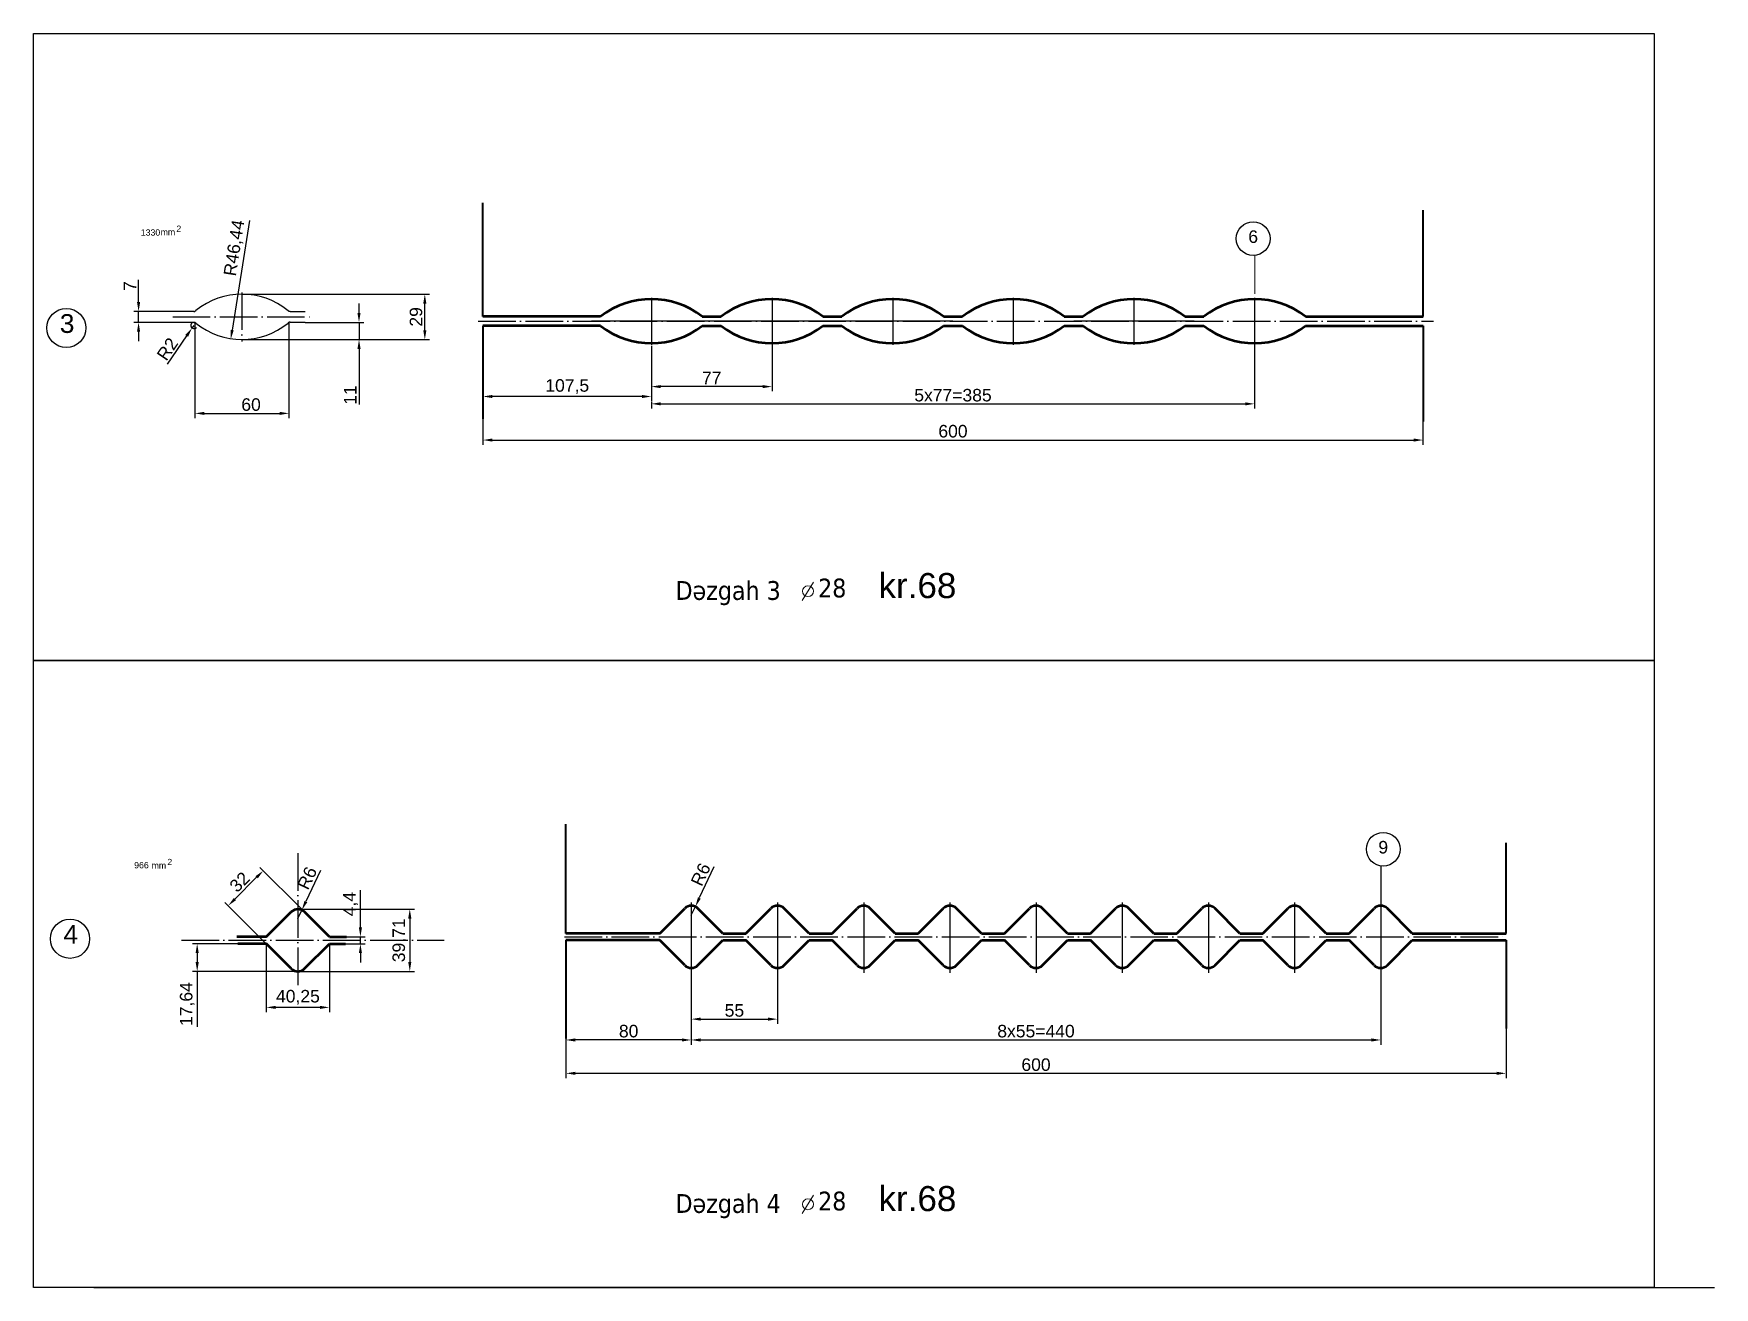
# Model space of a CAD drawing. Header units: millimetres. Extents: x 6647 to 33601, y -1887 to 8501.
# Drawn here: x 30922 to 31995, y 1577 to 2377 of the extents above; entities that cross this region are included whole.
import ezdxf

# ---------------------------------------------------------------- set-up
doc = ezdxf.new("R2010")
doc.units = ezdxf.units.MM
doc.linetypes.add('ACAD_ISO04W100', pattern=[30, 24, -3, 0, -3])
for name, color, linetype, lineweight in [('контурная', 7, 'Continuous', 50), ('осевые', 4, 'ACAD_ISO04W100', 25), ('размерные', 220, 'Continuous', 25), ('тонкая', 7, 'Continuous', 25), ('тонкий', 7, 'Continuous', 20)]:
    doc.layers.add(name, color=color, linetype=linetype, lineweight=lineweight)
doc.layers.add('осевая', color=4, linetype='Continuous')
doc.styles.add('s1v4', font='ARIAL.TTF', dxfattribs={"height": 4})
doc.styles.add('s4v4', font='ARIAL.TTF', dxfattribs={"height": 16})
doc.styles.get("Standard").update_dxf_attribs({"font": 'ARIAL.TTF'})
doc.dimstyles.new('s2v4', dxfattribs={"dimtxt": 8, "dimasz": 6, "dimexe": 3, "dimexo": 0, "dimgap": 1.5, "dimtad": 1, "dimtxsty": 'Standard', "dimcen": 2.5, "dimadec": 0, "dimazin": 0, "dimtfac": 1, "dimtmove": 0, "dimatfit": 3, "dimfxl": 1, "dimarcsym": 0})
doc.dimstyles.new('s2v4$0', dxfattribs={"dimtxt": 8, "dimasz": 6, "dimexe": 3, "dimexo": 0, "dimgap": 1.5, "dimtad": 1, "dimtxsty": 'Standard', "dimcen": 2.5, "dimadec": 0, "dimazin": 0, "dimtfac": 1, "dimtmove": 0, "dimatfit": 3, "dimfxl": 1, "dimarcsym": 0})

# ---------------------------------------------------------------- blocks, each defined once
blk = doc.blocks.new('*D326')
at = {"layer": 'Defpoints', "color": 0, "transparency": 16777216}
for p in [(31316.6, 2178.1), (31209.1, 2147.7), (31209.1, 2145.8)]:
    blk.add_point(p, dxfattribs=at)
at = {"layer": 'тонкий', "color": 0, "lineweight": -2, "transparency": 16777216}
for p, q in [((31316.6, 2178.1), (31316.6, 2142.8)), ((31209.1, 2147.7), (31209.1, 2142.8)), ((31310.6, 2145.8), (31215.1, 2145.8))]:
    blk.add_line(p, q, dxfattribs=at)
at = {"layer": 'тонкий', "color": 0, "transparency": 16777216}
for points in [[(31215.1, 2146.8), (31215.1, 2144.8), (31209.1, 2145.8)], [(31310.6, 2146.8), (31310.6, 2144.8), (31316.6, 2145.8)]]:
    blk.add_solid(points, dxfattribs=at)
at = {"layer": 'тонкий', "color": 0, "transparency": 16777216, "insert": (31262.9, 2152.1), "char_height": 8, "attachment_point": 5}
blk.add_mtext('107,5', dxfattribs=at)
blk = doc.blocks.new('*D293')
at = {"layer": 'Defpoints', "color": 0, "transparency": 16777216}
for p in [(31701.6, 2178.9), (31316.6, 2142.4), (31701.6, 2141.1)]:
    blk.add_point(p, dxfattribs=at)
at = {"layer": 'тонкий', "color": 0, "lineweight": -2, "transparency": 16777216}
for p, q in [((31701.6, 2178.9), (31701.6, 2138.1)), ((31316.6, 2142.4), (31316.6, 2138.1)), ((31322.6, 2141.1), (31695.6, 2141.1))]:
    blk.add_line(p, q, dxfattribs=at)
at = {"layer": 'тонкий', "color": 0, "transparency": 16777216}
for points in [[(31322.6, 2142.1), (31322.6, 2140.1), (31316.6, 2141.1)], [(31695.6, 2142.1), (31695.6, 2140.1), (31701.6, 2141.1)]]:
    blk.add_solid(points, dxfattribs=at)
at = {"layer": 'тонкий', "color": 0, "transparency": 16777216, "insert": (31509.1, 2146.6), "char_height": 8, "attachment_point": 5}
blk.add_mtext('5x77=385', dxfattribs=at)
blk = doc.blocks.new('*D327')
at = {"layer": 'Defpoints', "color": 0, "transparency": 16777216}
for p in [(31209.1, 2131.5), (31809.1, 2129.9), (31809.1, 2118)]:
    blk.add_point(p, dxfattribs=at)
at = {"layer": 'тонкий', "color": 0, "lineweight": -2, "transparency": 16777216}
for p, q in [((31209.1, 2131.5), (31209.1, 2115)), ((31809.1, 2129.9), (31809.1, 2115)), ((31215.1, 2118), (31803.1, 2118))]:
    blk.add_line(p, q, dxfattribs=at)
at = {"layer": 'тонкий', "color": 0, "transparency": 16777216}
for points in [[(31215.1, 2119), (31215.1, 2117), (31209.1, 2118)], [(31803.1, 2119), (31803.1, 2117), (31809.1, 2118)]]:
    blk.add_solid(points, dxfattribs=at)
at = {"layer": 'тонкий', "color": 0, "transparency": 16777216, "insert": (31509.1, 2123.6), "char_height": 8, "attachment_point": 5}
blk.add_mtext('600', dxfattribs=at)
blk = doc.blocks.new('*D328')
at = {"layer": 'Defpoints', "color": 0, "transparency": 16777216}
for p in [(31342.1, 1778), (31262.1, 1767.1), (31262.1, 1735.2)]:
    blk.add_point(p, dxfattribs=at)
at = {"layer": 'тонкий', "color": 0, "lineweight": -2, "transparency": 16777216}
for p, q in [((31342.1, 1778), (31342.1, 1732.2)), ((31262.1, 1767.1), (31262.1, 1732.2)), ((31336.1, 1735.2), (31268.1, 1735.2))]:
    blk.add_line(p, q, dxfattribs=at)
at = {"layer": 'тонкий', "color": 0, "transparency": 16777216}
for points in [[(31268.1, 1736.2), (31268.1, 1734.2), (31262.1, 1735.2)], [(31336.1, 1736.2), (31336.1, 1734.2), (31342.1, 1735.2)]]:
    blk.add_solid(points, dxfattribs=at)
at = {"layer": 'тонкий', "color": 0, "transparency": 16777216, "insert": (31302.1, 1740.8), "char_height": 8, "attachment_point": 5}
blk.add_mtext('80', dxfattribs=at)
blk = doc.blocks.new('*D294')
at = {"layer": 'Defpoints', "color": 0, "transparency": 16777216}
for p in [(31397.1, 1778), (31342.1, 1755.1), (31397.1, 1748.5)]:
    blk.add_point(p, dxfattribs=at)
at = {"layer": 'тонкий', "color": 0, "lineweight": -2, "transparency": 16777216}
for p, q in [((31397.1, 1778), (31397.1, 1745.5)), ((31342.1, 1755.1), (31342.1, 1745.5)), ((31348.1, 1748.5), (31391.1, 1748.5))]:
    blk.add_line(p, q, dxfattribs=at)
at = {"layer": 'тонкий', "color": 0, "transparency": 16777216}
for points in [[(31348.1, 1749.5), (31348.1, 1747.5), (31342.1, 1748.5)], [(31391.1, 1749.5), (31391.1, 1747.5), (31397.1, 1748.5)]]:
    blk.add_solid(points, dxfattribs=at)
at = {"layer": 'тонкий', "color": 0, "transparency": 16777216, "insert": (31369.6, 1754), "char_height": 8, "attachment_point": 5}
blk.add_mtext('55', dxfattribs=at)
blk = doc.blocks.new('*D329')
at = {"layer": 'Defpoints', "color": 0, "transparency": 16777216}
for p in [(31782.1, 1778), (31342.1, 1735.2), (31782.1, 1735.2)]:
    blk.add_point(p, dxfattribs=at)
at = {"layer": 'тонкий', "color": 0, "lineweight": -2, "transparency": 16777216}
for p, q in [((31782.1, 1778), (31782.1, 1732.2)), ((31342.1, 1735.2), (31342.1, 1732.2)), ((31348.1, 1735.2), (31776.1, 1735.2))]:
    blk.add_line(p, q, dxfattribs=at)
at = {"layer": 'тонкий', "color": 0, "transparency": 16777216}
for points in [[(31348.1, 1736.2), (31348.1, 1734.2), (31342.1, 1735.2)], [(31776.1, 1736.2), (31776.1, 1734.2), (31782.1, 1735.2)]]:
    blk.add_solid(points, dxfattribs=at)
at = {"layer": 'тонкий', "color": 0, "transparency": 16777216, "insert": (31562.1, 1740.8), "char_height": 8, "attachment_point": 5}
blk.add_mtext('8x55=440', dxfattribs=at)
blk = doc.blocks.new('*D330')
at = {"layer": 'Defpoints', "color": 0, "transparency": 16777216}
for p in [(31862.1, 1742.5), (31262.1, 1732.2), (31262.1, 1713.9)]:
    blk.add_point(p, dxfattribs=at)
at = {"layer": 'тонкий', "color": 0, "lineweight": -2, "transparency": 16777216}
for p, q in [((31862.1, 1742.5), (31862.1, 1710.9)), ((31262.1, 1732.2), (31262.1, 1710.9)), ((31856.1, 1713.9), (31268.1, 1713.9))]:
    blk.add_line(p, q, dxfattribs=at)
at = {"layer": 'тонкий', "color": 0, "transparency": 16777216}
for points in [[(31268.1, 1714.9), (31268.1, 1712.9), (31262.1, 1713.9)], [(31856.1, 1714.9), (31856.1, 1712.9), (31862.1, 1713.9)]]:
    blk.add_solid(points, dxfattribs=at)
at = {"layer": 'тонкий', "color": 0, "transparency": 16777216, "insert": (31562.1, 1719.4), "char_height": 8, "attachment_point": 5}
blk.add_mtext('600', dxfattribs=at)
blk = doc.blocks.new('*D307')
at = {"layer": 'Defpoints', "color": 0, "transparency": 16777216}
for p in [(31393.6, 2178.9), (31316.6, 2165.7), (31316.6, 2152.1)]:
    blk.add_point(p, dxfattribs=at)
at = {"layer": 'тонкий', "color": 0, "lineweight": -2, "transparency": 16777216}
for p, q in [((31393.6, 2178.9), (31393.6, 2149.1)), ((31316.6, 2165.7), (31316.6, 2149.1)), ((31387.6, 2152.1), (31322.6, 2152.1))]:
    blk.add_line(p, q, dxfattribs=at)
at = {"layer": 'тонкий', "color": 0, "transparency": 16777216}
for points in [[(31322.6, 2153.1), (31322.6, 2151.1), (31316.6, 2152.1)], [(31387.6, 2153.1), (31387.6, 2151.1), (31393.6, 2152.1)]]:
    blk.add_solid(points, dxfattribs=at)
at = {"layer": 'тонкий', "color": 0, "transparency": 16777216, "insert": (31355.1, 2157.6), "char_height": 8, "attachment_point": 5}
blk.add_mtext('77', dxfattribs=at)
blk = doc.blocks.new('*D308')
at = {"layer": 'Defpoints', "color": 0, "transparency": 16777216}
for p in [(31118.3, 1801), (31118.3, 1796.6), (31130.9, 1801)]:
    blk.add_point(p, dxfattribs=at)
at = {"layer": 'тонкая', "color": 0, "lineweight": -2, "transparency": 16777216}
for p, q in [((31130.9, 1807), (31130.9, 1830.8)), ((31118.3, 1801), (31133.9, 1801)), ((31118.3, 1796.6), (31133.9, 1796.6)), ((31130.9, 1796.6), (31130.9, 1801)), ((31130.9, 1790.6), (31130.9, 1784.6))]:
    blk.add_line(p, q, dxfattribs=at)
at = {"layer": 'тонкая', "color": 0, "transparency": 16777216}
for points in [[(31129.9, 1807), (31131.9, 1807), (31130.9, 1801)], [(31129.9, 1790.6), (31131.9, 1790.6), (31130.9, 1796.6)]]:
    blk.add_solid(points, dxfattribs=at)
at = {"layer": 'тонкая', "color": 0, "transparency": 16777216, "insert": (31124.6, 1821.9), "char_height": 8, "attachment_point": 5, "rotation": 90}
blk.add_mtext('4,4', dxfattribs=at)
blk = doc.blocks.new('*D289')
at = {"layer": 'Defpoints', "color": 0, "transparency": 16777216}
for p in [(31091, 1818.7), (31091, 1778.9), (31162.4, 1778.9)]:
    blk.add_point(p, dxfattribs=at)
at = {"layer": 'тонкая', "color": 0, "lineweight": -2, "transparency": 16777216}
for p, q in [((31091, 1818.7), (31165.4, 1818.7)), ((31162.4, 1812.7), (31162.4, 1784.9)), ((31091, 1778.9), (31165.4, 1778.9))]:
    blk.add_line(p, q, dxfattribs=at)
at = {"layer": 'тонкая', "color": 0, "transparency": 16777216}
for points in [[(31161.4, 1812.7), (31163.4, 1812.7), (31162.4, 1818.7)], [(31161.4, 1784.9), (31163.4, 1784.9), (31162.4, 1778.9)]]:
    blk.add_solid(points, dxfattribs=at)
at = {"layer": 'тонкая', "color": 0, "transparency": 16777216, "insert": (31156.1, 1798.8), "char_height": 8, "attachment_point": 5, "rotation": 90}
blk.add_mtext('39,71', dxfattribs=at)
blk = doc.blocks.new('*D309')
at = {"layer": 'Defpoints', "color": 0, "transparency": 16777216}
for p in [(31068.9, 1843.2), (31093.2, 1818.9), (31070.8, 1796.6)]:
    blk.add_point(p, dxfattribs=at)
at = {"layer": 'тонкая', "color": 0, "lineweight": -2, "transparency": 16777216}
for p, q in [((31093.2, 1818.9), (31066.8, 1845.3)), ((31050.8, 1825.1), (31064.6, 1839)), ((31070.8, 1796.6), (31044.4, 1823))]:
    blk.add_line(p, q, dxfattribs=at)
at = {"layer": 'тонкая', "color": 0, "transparency": 16777216}
for points in [[(31063.9, 1839.7), (31065.4, 1838.3), (31068.9, 1843.2)], [(31050.1, 1825.8), (31051.5, 1824.4), (31046.5, 1820.9)]]:
    blk.add_solid(points, dxfattribs=at)
at = {"layer": 'тонкая', "color": 0, "transparency": 16777216, "insert": (31053.8, 1836), "char_height": 8, "attachment_point": 5, "rotation": 45}
blk.add_mtext('32', dxfattribs=at)
blk = doc.blocks.new('*D310')
at = {"layer": 'Defpoints', "color": 0, "transparency": 16777216}
for p in [(31070.8, 1796.6), (31111.1, 1796.6), (31070.8, 1756)]:
    blk.add_point(p, dxfattribs=at)
at = {"layer": 'тонкая', "color": 0, "lineweight": -2, "transparency": 16777216}
for p, q in [((31070.8, 1796.6), (31070.8, 1753)), ((31111.1, 1796.6), (31111.1, 1753)), ((31105.1, 1756), (31076.8, 1756))]:
    blk.add_line(p, q, dxfattribs=at)
at = {"layer": 'тонкая', "color": 0, "transparency": 16777216}
for points in [[(31076.8, 1757), (31076.8, 1755), (31070.8, 1756)], [(31105.1, 1757), (31105.1, 1755), (31111.1, 1756)]]:
    blk.add_solid(points, dxfattribs=at)
at = {"layer": 'тонкая', "color": 0, "transparency": 16777216, "insert": (31091, 1762.4), "char_height": 8, "attachment_point": 5}
blk.add_mtext('40,25', dxfattribs=at)
blk = doc.blocks.new('*D311')
at = {"layer": 'Defpoints', "color": 0, "transparency": 16777216}
for p in [(31093.5, 1818.1), (31091, 1812.7)]:
    blk.add_point(p, dxfattribs=at)
at = {"layer": 'тонкая', "color": 0, "lineweight": -2, "transparency": 16777216}
for p, q in [((31105.4, 1843.3), (31096.1, 1823.5)), ((31091, 1812.7), (31093.5, 1818.1))]:
    blk.add_line(p, q, dxfattribs=at)
at = {"layer": 'тонкая', "color": 0, "transparency": 16777216}
blk.add_solid([(31095.2, 1823.9), (31097, 1823.1), (31093.5, 1818.1)], dxfattribs=at)
at = {"layer": 'тонкая', "color": 0, "transparency": 16777216, "insert": (31096.9, 1838.5), "char_height": 8, "attachment_point": 5, "rotation": 64.8631}
blk.add_mtext('R6', dxfattribs=at)
blk = doc.blocks.new('*D312')
at = {"layer": 'Defpoints', "color": 0, "transparency": 16777216}
for p in [(31026.7, 1796.6), (31052.7, 1796.6), (31091, 1778.9)]:
    blk.add_point(p, dxfattribs=at)
at = {"layer": 'тонкая', "color": 0, "lineweight": -2, "transparency": 16777216}
for p, q in [((31052.7, 1796.6), (31023.7, 1796.6)), ((31026.7, 1790.6), (31026.7, 1784.9)), ((31091, 1778.9), (31023.7, 1778.9)), ((31026.7, 1778.9), (31026.7, 1743.5))]:
    blk.add_line(p, q, dxfattribs=at)
at = {"layer": 'тонкая', "color": 0, "transparency": 16777216}
for points in [[(31025.7, 1790.6), (31027.7, 1790.6), (31026.7, 1796.6)], [(31025.7, 1784.9), (31027.7, 1784.9), (31026.7, 1778.9)]]:
    blk.add_solid(points, dxfattribs=at)
at = {"layer": 'тонкая', "color": 0, "transparency": 16777216, "insert": (31020.4, 1758.1), "char_height": 8, "attachment_point": 5, "rotation": 90}
blk.add_mtext('17,64', dxfattribs=at)
blk = doc.blocks.new('*D313')
at = {"layer": 'Defpoints', "color": 0, "transparency": 16777216}
for p in [(31342.1, 1814.9), (31344.7, 1820.3)]:
    blk.add_point(p, dxfattribs=at)
at = {"layer": 'тонкая', "color": 0, "lineweight": -2, "transparency": 16777216}
for p, q in [((31356.5, 1845.6), (31347.2, 1825.8)), ((31342.1, 1814.9), (31344.7, 1820.3))]:
    blk.add_line(p, q, dxfattribs=at)
at = {"layer": 'тонкая', "color": 0, "transparency": 16777216}
blk.add_solid([(31346.3, 1826.2), (31348.1, 1825.3), (31344.7, 1820.3)], dxfattribs=at)
at = {"layer": 'тонкая', "color": 0, "transparency": 16777216, "insert": (31348.1, 1840.8), "char_height": 8, "attachment_point": 5, "rotation": 64.8631}
blk.add_mtext('R6', dxfattribs=at)
blk = doc.blocks.new('*D288')
at = {"layer": 'Defpoints', "color": 0, "transparency": 16777216}
for p in [(31055.3, 2228.1), (31048.1, 2182.2)]:
    blk.add_point(p, dxfattribs=at)
at = {"layer": 'тонкая', "color": 0, "lineweight": -2, "transparency": 16777216}
blk.add_line((31060, 2258.1), (31049, 2188.1), dxfattribs=at)
at = {"layer": 'тонкая', "color": 0, "transparency": 16777216}
blk.add_solid([(31048.1, 2188.3), (31050, 2188), (31048.1, 2182.2)], dxfattribs=at)
at = {"layer": 'тонкая', "color": 0, "transparency": 16777216, "insert": (31050.9, 2240.5), "char_height": 8, "attachment_point": 5, "rotation": 81.106}
blk.add_mtext('R46,44', dxfattribs=at)
blk = doc.blocks.new('*D298')
at = {"layer": 'Defpoints', "color": 0, "transparency": 16777216}
for p in [(30989.3, 2200.1), (31014.9, 2200.1), (31014.9, 2193.1)]:
    blk.add_point(p, dxfattribs=at)
at = {"layer": 'тонкая', "color": 0, "lineweight": -2, "transparency": 16777216}
for p, q in [((30989.3, 2206.1), (30989.3, 2220.3)), ((31014.9, 2200.1), (30986.3, 2200.1)), ((30989.3, 2193.1), (30989.3, 2200.1)), ((31014.9, 2193.1), (30986.3, 2193.1)), ((30989.3, 2187.1), (30989.3, 2181.1))]:
    blk.add_line(p, q, dxfattribs=at)
at = {"layer": 'тонкая', "color": 0, "transparency": 16777216}
for points in [[(30988.3, 2206.1), (30990.3, 2206.1), (30989.3, 2200.1)], [(30988.3, 2187.1), (30990.3, 2187.1), (30989.3, 2193.1)]]:
    blk.add_solid(points, dxfattribs=at)
at = {"layer": 'тонкая', "color": 0, "transparency": 16777216, "insert": (30983.8, 2216.2), "char_height": 8, "attachment_point": 5, "rotation": 90}
blk.add_mtext('7', dxfattribs=at)
blk = doc.blocks.new('*D299')
at = {"layer": 'Defpoints', "color": 0, "transparency": 16777216}
for p in [(31025.3, 2193.1), (31085.3, 2192.6), (31085.3, 2135)]:
    blk.add_point(p, dxfattribs=at)
at = {"layer": 'тонкая', "color": 0, "lineweight": -2, "transparency": 16777216}
for p, q in [((31025.3, 2193.1), (31025.3, 2132)), ((31085.3, 2192.6), (31085.3, 2132)), ((31031.3, 2135), (31079.3, 2135))]:
    blk.add_line(p, q, dxfattribs=at)
at = {"layer": 'тонкая', "color": 0, "transparency": 16777216}
for points in [[(31031.3, 2136), (31031.3, 2134), (31025.3, 2135)], [(31079.3, 2136), (31079.3, 2134), (31085.3, 2135)]]:
    blk.add_solid(points, dxfattribs=at)
at = {"layer": 'тонкая', "color": 0, "transparency": 16777216, "insert": (31061.1, 2140.6), "char_height": 8, "attachment_point": 5}
blk.add_mtext('60', dxfattribs=at)
blk = doc.blocks.new('*D300')
at = {"layer": 'Defpoints', "color": 0, "transparency": 16777216}
for p in [(31095.7, 2193.1), (31055.3, 2182.1), (31130, 2182.1)]:
    blk.add_point(p, dxfattribs=at)
at = {"layer": 'тонкая', "color": 0, "lineweight": -2, "transparency": 16777216}
for p, q in [((31130, 2199.1), (31130, 2205.1)), ((31095.7, 2193.1), (31133, 2193.1)), ((31130, 2193.1), (31130, 2182.1)), ((31055.3, 2182.1), (31133, 2182.1)), ((31130, 2176.1), (31130, 2140.6))]:
    blk.add_line(p, q, dxfattribs=at)
at = {"layer": 'тонкая', "color": 0, "transparency": 16777216}
for points in [[(31129, 2199.1), (31131, 2199.1), (31130, 2193.1)], [(31129, 2176.1), (31131, 2176.1), (31130, 2182.1)]]:
    blk.add_solid(points, dxfattribs=at)
at = {"layer": 'тонкая', "color": 0, "transparency": 16777216, "insert": (31124.4, 2146.7), "char_height": 8, "attachment_point": 5, "rotation": 90}
blk.add_mtext('11', dxfattribs=at)
blk = doc.blocks.new('*D301')
at = {"layer": 'Defpoints', "color": 0, "transparency": 16777216}
for p in [(31055.3, 2211.1), (31172, 2211.1), (31105.1, 2182.1)]:
    blk.add_point(p, dxfattribs=at)
at = {"layer": 'тонкая', "color": 0, "lineweight": -2, "transparency": 16777216}
for p, q in [((31055.3, 2211.1), (31175, 2211.1)), ((31172, 2188.1), (31172, 2205.1)), ((31105.1, 2182.1), (31175, 2182.1))]:
    blk.add_line(p, q, dxfattribs=at)
at = {"layer": 'тонкая', "color": 0, "transparency": 16777216}
for points in [[(31171, 2205.1), (31173, 2205.1), (31172, 2211.1)], [(31171, 2188.1), (31173, 2188.1), (31172, 2182.1)]]:
    blk.add_solid(points, dxfattribs=at)
at = {"layer": 'тонкая', "color": 0, "transparency": 16777216, "insert": (31166.4, 2196.6), "char_height": 8, "attachment_point": 5, "rotation": 90}
blk.add_mtext('29', dxfattribs=at)
blk = doc.blocks.new('*D302')
at = {"layer": 'Defpoints', "color": 0, "transparency": 16777216}
for p in [(31023.4, 2189.5), (31024.6, 2191.1)]:
    blk.add_point(p, dxfattribs=at)
at = {"layer": 'тонкая', "color": 0, "lineweight": -2, "transparency": 16777216}
for p, q in [((31024.6, 2191.1), (31023.4, 2189.5)), ((31007.8, 2166.5), (31020.1, 2184.5))]:
    blk.add_line(p, q, dxfattribs=at)
blk.add_arc((31024.6, 2191.1), 2, 90, 321.704, dxfattribs=at)
at = {"layer": 'тонкая', "color": 0, "transparency": 16777216}
blk.add_solid([(31019.2, 2185.1), (31020.9, 2183.9), (31023.4, 2189.5)], dxfattribs=at)
at = {"layer": 'тонкая', "color": 0, "transparency": 16777216, "insert": (31007.7, 2176.1), "char_height": 8, "attachment_point": 5, "rotation": 55.7603}
blk.add_mtext('R2', dxfattribs=at)

msp = doc.modelspace()

# ---------------------------------------------------------------- linework, layer by layer
at = {"lineweight": 40}
for p, q in [((31209.1264, 2196.8609), (31209.1264, 2269.4531)), ((31809.1264, 2196.8609), (31809.1264, 2264.7108)), ((31209.1264, 2190.8609), (31209.1264, 2131.5468)), ((31809.1264, 2190.8609), (31809.1264, 2129.9035)), ((31262.1029, 1803.229), (31262.1029, 1872.8561)), ((31862.1029, 1803.229), (31862.1029, 1860.9543)), ((31262.1029, 1798.829), (31262.1029, 1736.0402)), ((31862.1029, 1798.829), (31862.1029, 1742.4524))]:
    msp.add_line(p, q, dxfattribs=at)
at = {"lineweight": 15}
msp.add_line((31701.8489, 2211.2286), (31701.8489, 2235.8443), dxfattribs=at)
at = {"color": 2}
for points in [[(30922.3066, 1977.3361), (30922.3066, 2377.3361), (31956.5728, 2377.3361), (31956.5728, 1977.3361), (30922.3066, 1977.3361), (30922.3066, 2377.3361)], [(30922.3066, 1577.3361), (30922.3066, 1977.3361), (31956.5728, 1977.3361), (31956.5728, 1577.3361), (30922.3066, 1577.3361), (30922.3066, 1977.3361)], [(30960.819, 1577.3361), (31995.0852, 1577.3361)], [(30960.819, 1577.3361), (31995.0852, 1577.3361)], [(30960.819, 1577.3361), (31995.0852, 1577.3361)], [(30960.819, 1577.3361), (31995.0852, 1577.3361)], [(30960.819, 1577.3361), (31995.0852, 1577.3361)], [(30960.819, 1577.3361), (31995.0852, 1577.3361)]]:
    msp.add_lwpolyline(points, dxfattribs=at)
for centre in [(31700.7043, 2246.5368), (31783.7281, 1856.9296)]:
    msp.add_circle(centre, 10.7536)
at = {"layer": 'контурная'}
for p, q in [((31284.1264, 2196.8609), (31209.1264, 2196.8609)), ((31284.1264, 2190.8609), (31209.1264, 2190.8609)), ((31349.1264, 2196.8609), (31361.1264, 2196.8609)), ((31349.1264, 2190.8609), (31361.1264, 2190.8609)), ((31426.1264, 2196.8609), (31438.1264, 2196.8609)), ((31426.1264, 2190.8609), (31438.1264, 2190.8609)), ((31503.1264, 2196.8609), (31515.1264, 2196.8609)), ((31503.1264, 2190.8609), (31515.1264, 2190.8609)), ((31580.1264, 2196.8609), (31592.1264, 2196.8609)), ((31580.1264, 2190.8609), (31592.1264, 2190.8609)), ((31657.1264, 2196.8609), (31669.1264, 2196.8609)), ((31657.1264, 2190.8609), (31669.1264, 2190.8609)), ((31734.1264, 2196.8609), (31809.1264, 2196.8609)), ((31734.1264, 2190.8609), (31809.1264, 2190.8609)), ((31070.8187, 1800.9884), (31086.7293, 1816.8991)), ((31111.1253, 1800.9884), (31095.2146, 1816.8991)), ((31321.9496, 1803.229), (31337.8603, 1819.1397)), ((31362.2562, 1803.229), (31346.3456, 1819.1397)), ((31376.9496, 1803.229), (31392.8603, 1819.1397)), ((31417.2562, 1803.229), (31401.3456, 1819.1397)), ((31431.9496, 1803.229), (31447.8603, 1819.1397)), ((31472.2562, 1803.229), (31456.3456, 1819.1397)), ((31486.9496, 1803.229), (31502.8603, 1819.1397)), ((31527.2562, 1803.229), (31511.3456, 1819.1397)), ((31541.9496, 1803.229), (31557.8603, 1819.1397)), ((31582.2562, 1803.229), (31566.3456, 1819.1397)), ((31596.9496, 1803.229), (31612.8603, 1819.1397)), ((31637.2562, 1803.229), (31621.3456, 1819.1397)), ((31651.9496, 1803.229), (31667.8603, 1819.1397)), ((31692.2562, 1803.229), (31676.3456, 1819.1397)), ((31706.9496, 1803.229), (31722.8603, 1819.1397)), ((31747.2562, 1803.229), (31731.3456, 1819.1397)), ((31761.9496, 1803.229), (31777.8603, 1819.1397)), ((31802.2562, 1803.229), (31786.3456, 1819.1397)), ((31321.9496, 1803.229), (31262.1029, 1803.229)), ((31362.2562, 1803.229), (31376.9496, 1803.229)), ((31417.2562, 1803.229), (31431.9496, 1803.229)), ((31472.2562, 1803.229), (31486.9496, 1803.229)), ((31527.2562, 1803.229), (31541.9496, 1803.229)), ((31582.2562, 1803.229), (31596.9496, 1803.229)), ((31637.2562, 1803.229), (31651.9496, 1803.229)), ((31692.2562, 1803.229), (31706.9496, 1803.229)), ((31747.2562, 1803.229), (31761.9496, 1803.229)), ((31802.2562, 1803.229), (31862.1029, 1803.229)), ((31070.8187, 1800.9884), (31052.0765, 1800.9884)), ((31070.8446, 1796.5884), (31052.6854, 1796.5884)), ((31086.7293, 1780.7037), (31070.8446, 1796.5884)), ((31095.2146, 1780.7037), (31111.0994, 1796.5884)), ((31111.0994, 1796.5884), (31121.3285, 1796.5884)), ((31111.1253, 1800.9884), (31121.9375, 1800.9884)), ((31321.9755, 1798.829), (31262.1029, 1798.829)), ((31337.8603, 1782.9443), (31321.9755, 1798.829)), ((31346.3456, 1782.9443), (31362.2303, 1798.829)), ((31362.2303, 1798.829), (31376.9755, 1798.829)), ((31392.8603, 1782.9443), (31376.9755, 1798.829)), ((31401.3456, 1782.9443), (31417.2303, 1798.829)), ((31417.2303, 1798.829), (31431.9755, 1798.829)), ((31447.8603, 1782.9443), (31431.9755, 1798.829)), ((31456.3456, 1782.9443), (31472.2303, 1798.829)), ((31472.2303, 1798.829), (31486.9755, 1798.829)), ((31502.8603, 1782.9443), (31486.9755, 1798.829)), ((31511.3456, 1782.9443), (31527.2303, 1798.829)), ((31527.2303, 1798.829), (31541.9755, 1798.829)), ((31557.8603, 1782.9443), (31541.9755, 1798.829)), ((31566.3456, 1782.9443), (31582.2303, 1798.829)), ((31582.2303, 1798.829), (31596.9755, 1798.829)), ((31612.8603, 1782.9443), (31596.9755, 1798.829)), ((31621.3456, 1782.9443), (31637.2303, 1798.829)), ((31637.2303, 1798.829), (31651.9755, 1798.829)), ((31667.8603, 1782.9443), (31651.9755, 1798.829)), ((31676.3456, 1782.9443), (31692.2303, 1798.829)), ((31692.2303, 1798.829), (31706.9755, 1798.829)), ((31722.8603, 1782.9443), (31706.9755, 1798.829)), ((31731.3456, 1782.9443), (31747.2303, 1798.829)), ((31747.2303, 1798.829), (31761.9755, 1798.829)), ((31777.8603, 1782.9443), (31761.9755, 1798.829)), ((31786.3456, 1782.9443), (31802.2303, 1798.829)), ((31802.2303, 1798.829), (31862.1029, 1798.829))]:
    msp.add_line(p, q, dxfattribs=at)
for centre, radius, start, end in [((31316.6264, 2154.3495), 53.5114, 52.6020344, 127.3979656), ((31393.6264, 2154.3495), 53.5114, 52.6020344, 127.3979656), ((31470.6264, 2154.3495), 53.5114, 52.6020344, 127.3979656), ((31547.6264, 2154.3495), 53.5114, 52.6020344, 127.3979656), ((31624.6264, 2154.3495), 53.5114, 52.6020344, 127.3979656), ((31701.6264, 2154.3495), 53.5114, 52.6020344, 127.3979656), ((31316.6264, 2233.3722), 53.5114, 232.6020344, 307.3979656), ((31393.6264, 2233.3722), 53.5114, 232.6020344, 307.3979656), ((31470.6264, 2233.3722), 53.5114, 232.6020344, 307.3979656), ((31547.6264, 2233.3722), 53.5114, 232.6020344, 307.3979656), ((31624.6264, 2233.3722), 53.5114, 232.6020344, 307.3979656), ((31701.6264, 2233.3722), 53.5114, 232.6020344, 307.3979656), ((31090.972, 1812.6565), 6, 45, 135), ((31342.1029, 1814.8971), 6, 45, 135), ((31397.1029, 1814.8971), 6, 45, 135), ((31452.1029, 1814.8971), 6, 45, 135), ((31507.1029, 1814.8971), 6, 45, 135), ((31562.1029, 1814.8971), 6, 45, 135), ((31617.1029, 1814.8971), 6, 45, 135), ((31672.1029, 1814.8971), 6, 45, 135), ((31727.1029, 1814.8971), 6, 45, 135), ((31782.1029, 1814.8971), 6, 45, 135), ((31342.1029, 1787.1869), 6, 225, 315), ((31397.1029, 1787.1869), 6, 225, 315), ((31452.1029, 1787.1869), 6, 225, 315), ((31507.1029, 1787.1869), 6, 225, 315), ((31562.1029, 1787.1869), 6, 225, 315), ((31617.1029, 1787.1869), 6, 225, 315), ((31672.1029, 1787.1869), 6, 225, 315), ((31727.1029, 1787.1869), 6, 225, 315), ((31782.1029, 1787.1869), 6, 225, 315), ((31090.972, 1784.9463), 6, 225, 315)]:
    msp.add_arc(centre, radius, start, end, dxfattribs=at)
at = {"layer": 'осевая'}
for p, q in [((31316.6264, 2208.6767), (31316.6264, 2178.8609)), ((31393.6264, 2208.6767), (31393.6264, 2178.8609)), ((31470.6264, 2208.6767), (31470.6264, 2178.8609)), ((31547.6264, 2208.6767), (31547.6264, 2178.8609)), ((31624.6264, 2208.6767), (31624.6264, 2178.8609)), ((31701.6264, 2208.6767), (31701.6264, 2178.8609)), ((31354.9683, 2193.8609), (31278.2846, 2193.8609)), ((31431.9683, 2193.8609), (31355.2846, 2193.8609)), ((31508.9683, 2193.8609), (31432.2846, 2193.8609)), ((31662.9683, 2193.8609), (31586.2846, 2193.8609)), ((31782.1029, 1846.2995), (31782.1029, 1777.9821)), ((31342.1029, 1822.9417), (31342.1029, 1777.9821)), ((31397.1029, 1822.9417), (31397.1029, 1777.9821)), ((31452.1029, 1822.9417), (31452.1029, 1777.9821)), ((31507.1029, 1822.9417), (31507.1029, 1777.9821)), ((31562.1029, 1822.9417), (31562.1029, 1777.9821)), ((31617.1029, 1822.9417), (31617.1029, 1777.9821)), ((31672.1029, 1822.9417), (31672.1029, 1777.9821)), ((31727.1029, 1822.9417), (31727.1029, 1777.9821)), ((31782.1029, 1822.9417), (31782.1029, 1777.9821))]:
    msp.add_line(p, q, dxfattribs=at)
at = {"layer": 'осевые'}
for p, q in [((31055.2956, 2212.2346), (31055.297, 2180.8085)), ((31011.0874, 2196.6128), (31098.7278, 2196.6128)), ((31206.0967, 2193.86), (31815.7412, 2193.86)), ((31090.972, 1854.4408), (31090.972, 1768.0622)), ((31016.6686, 1798.7884), (31184.3822, 1798.7884)), ((31261.1437, 1801.029), (31862.338, 1801.029))]:
    msp.add_line(p, q, dxfattribs=at)
at = {"layer": 'тонкая'}
for p, q in [((31024.5724, 2200.1128), (31014.8926, 2200.1128)), ((31024.5724, 2200.1128), (31025.2963, 2200.1128)), ((31086.0324, 2200.1028), (31085.3081, 2200.1028)), ((31086.0324, 2200.1028), (31095.6999, 2200.1028)), ((31024.5724, 2193.1128), (31014.8926, 2193.1128)), ((31024.5724, 2193.1128), (31025.2963, 2193.1128)), ((31086.0324, 2193.1228), (31085.3081, 2193.1228)), ((31086.0324, 2193.1228), (31095.6999, 2193.1228))]:
    msp.add_line(p, q, dxfattribs=at)
for centre in [(30943.1938, 2189.5059), (30945.545, 1799.8035)]:
    msp.add_circle(centre, 12.5323, dxfattribs=at)
for centre, radius, start, end in [((31055.2963, 2164.6599), 46.4425, 50.6181066, 129.3632492), ((31024.5724, 2202.1128), 2, 270, 309.3632492), ((31055.2963, 2164.6599), 46.4425, 129.5668861, 130.2377083), ((31086.0324, 2202.1028), 2, 230.6181066, 270), ((31055.2963, 2164.6599), 46.4425, 49.7431976, 50.314096), ((31024.5724, 2191.1128), 2, 50.6367508, 90), ((31055.2963, 2228.5656), 46.4425, 229.7622917, 230.4331139), ((31055.2963, 2228.5656), 46.4425, 230.6366736, 309.3818934), ((31086.0324, 2191.1228), 2, 90, 129.3818934), ((31055.2963, 2228.5656), 46.4425, 309.685904, 310.2568024)]:
    msp.add_arc(centre, radius, start, end, dxfattribs=at)
at = {"layer": 'тонкий'}
for p, q in [((31412.8453, 2015.5301), (31420.1271, 2027.2973)), ((31412.8453, 1624.3722), (31420.1271, 1636.1394))]:
    msp.add_line(p, q, dxfattribs=at)
for centre in [(31416.5686, 2021.5468), (31416.5686, 1630.3889)]:
    msp.add_circle(centre, 3.4722, dxfattribs=at)

# ---------------------------------------------------------------- texts
at = {"char_height": 8, "attachment_point": 5}
for s, insert in [('6', (31700.7023, 2247.7427)), ('9', (31783.7261, 1858.1355))]:
    msp.add_mtext(s, dxfattribs=dict(at, insert=insert))
at = {"layer": 'размерные', "style": 's4v4'}
for p in [(31461.5849, 2017.1528), (31461.5849, 1625.9949)]:
    msp.add_text('kr.68', height=16, dxfattribs=at).set_placement(p)
at = {"layer": 'тонкая', "style": 's1v4'}
for s, p in [('2', (31013.4234, 2250.8509)), ('1330', (30990.692, 2248.4404)), ('mm', (31003.3534, 2248.7064)), ('966', (30986.4843, 1844.7099)), ('mm', (30997.5893, 1844.6093)), ('2', (31007.6593, 1846.7538))]:
    msp.add_text(s, height=4, dxfattribs=at).set_placement(p)
at = {"layer": 'тонкий', "style": 's1v4'}
for s, p in [('3', (30939.0307, 2186.3555)), ('4', (30941.3819, 1796.6531))]:
    msp.add_text(s, height=12, dxfattribs=at).set_placement(p)
at = {"layer": 'тонкий', "char_height": 12, "attachment_point": 1, "style": 's1v4'}
for s, insert in [('{\\fTahoma|b0|i0|c238|p32;Dəzgah \\fTahoma|b0|i0|c0|p32;3}', (31331.9902, 2028.0166)), ('{\\fTahoma|b0|i0|c238|p32;Dəzgah \\fTahoma|b0|i0|c0|p32;4}', (31331.9902, 1636.8587))]:
    msp.add_mtext(s, dxfattribs=dict(at, insert=insert))
at = {"layer": 'тонкий', "char_height": 12, "width": 33.292, "attachment_point": 1, "style": 's1v4'}
for insert in [(31423.0351, 2029.6014), (31423.0351, 1638.4435)]:
    msp.add_mtext('{\\fTahoma|b0|i0|c0|p32;28\\fTxt|b0|i0|c238|p2; }', dxfattribs=dict(at, insert=insert))

# ---------------------------------------------------------------- dimensions: what is measured, and where the dimension line sits
at = {"layer": 'тонкая'}
dim = msp.add_radius_dim(center=(31055.2963, 2228.0656), mpoint=(31048.116, 2182.1815), dimstyle='s2v4', dxfattribs=at)
dim.commit()
dim.dimension.update_dxf_attribs({"geometry": '*D288', "text_midpoint": (31057.0945, 2239.557), "dimtype": 164})
for base, p1, p2, picture, middle in [((30989.2822, 2200.1128), (31014.8926, 2193.1128), (31014.8926, 2200.1128), '*D298', (30983.7822, 2216.2021)), ((31130.939, 1800.9884), (31118.2728, 1796.5884), (31118.2728, 1800.9884), '*D308', (31124.6477, 1821.9154)), ((31162.4085, 1778.9463), (31090.972, 1818.6565), (31090.972, 1778.9463), '*D289', (31156.1009, 1798.8014))]:
    dim = msp.add_linear_dim(base=base, p1=p1, p2=p2, angle=90, dimstyle='s2v4', dxfattribs=at)
    dim.commit()
    dim.dimension.update_dxf_attribs({"geometry": picture, "text_midpoint": middle})
dim = msp.add_linear_dim(base=(31171.9573, 2211.1024), p1=(31105.1146, 2182.1231), p2=(31055.2981, 2211.1024), angle=90, dimstyle='s2v4', override={"dimdec": 0}, dxfattribs=at)
dim.commit()
dim.dimension.update_dxf_attribs({"geometry": '*D301', "text_midpoint": (31166.3727, 2196.6128)})
for base, p1, p2, picture, middle in [((31129.9583, 2182.1231), (31095.6999, 2193.1228), (31055.2969, 2182.1231), '*D300', (31129.9583, 2146.6905)), ((31026.7201, 1796.5884), (31090.972, 1778.9463), (31052.6854, 1796.5884), '*D312', (31026.7201, 1758.0858))]:
    dim = msp.add_linear_dim(base=base, p1=p1, p2=p2, angle=90, dimstyle='s2v4', dxfattribs=at)
    dim.commit()
    dim.dimension.update_dxf_attribs({"geometry": picture, "text_midpoint": middle, "dimtype": 160})
for center, mpoint, picture, middle in [((31024.5724, 2191.1128), (31023.4471, 2189.4594), '*D302', (31007.6846, 2176.1044)), ((31090.972, 1812.6565), (31093.5207, 1818.0882), '*D311', (31096.9383, 1838.5188)), ((31342.1029, 1814.8971), (31344.6516, 1820.3288), '*D313', (31348.0693, 1840.7594))]:
    dim = msp.add_radius_dim(center=center, mpoint=mpoint, dimstyle='s2v4', dxfattribs=at)
    dim.commit()
    dim.dimension.update_dxf_attribs({"geometry": picture, "text_midpoint": middle})
dim = msp.add_linear_dim(base=(31085.3081, 2134.9953), p1=(31025.2963, 2193.1128), p2=(31085.3081, 2192.6228), dimstyle='s2v4', override={"dimdec": 0}, dxfattribs=at)
dim.commit()
dim.dimension.update_dxf_attribs({"geometry": '*D299', "text_midpoint": (31061.0981, 2134.9953), "dimtype": 160})
dim = msp.add_aligned_dim(p1=(31070.8446, 1796.5884), p2=(31093.1849, 1818.9288), distance=34.3606, dimstyle='s2v4', override={"dimdec": 0}, dxfattribs=at)
dim.commit()
dim.dimension.update_dxf_attribs({"geometry": '*D309', "text_midpoint": (31053.7674, 1836.006)})
dim = msp.add_linear_dim(base=(31070.8446, 1756.045), p1=(31111.0994, 1796.5884), p2=(31070.8446, 1796.5884), dimstyle='s2v4', dxfattribs=at)
dim.commit()
dim.dimension.update_dxf_attribs({"geometry": '*D310', "text_midpoint": (31090.972, 1762.3526)})
at = {"layer": 'тонкий'}
for base, p1, p2, dimstyle, picture, middle in [((31209.1264, 2145.8064), (31316.6264, 2178.0557), (31209.1264, 2147.6987), 's2v4', '*D326', (31262.8764, 2152.114)), ((31316.6264, 2152.1424), (31393.6264, 2178.8609), (31316.6264, 2165.7411), 's2v4$0', '*D307', (31355.1264, 2157.6424)), ((31809.1264, 2118.0403), (31209.1264, 2131.5468), (31809.1264, 2129.9035), 's2v4', '*D327', (31509.1264, 2123.6249)), ((31262.1029, 1735.222), (31342.1029, 1777.9821), (31262.1029, 1767.0535), 's2v4', '*D328', (31302.1029, 1740.8066)), ((31397.1029, 1748.4596), (31342.1029, 1755.1021), (31397.1029, 1777.9821), 's2v4', '*D294', (31369.6029, 1754.0278)), ((31262.1029, 1713.857), (31862.1029, 1742.4524), (31262.1029, 1732.222), 's2v4', '*D330', (31562.1029, 1719.4416))]:
    dim = msp.add_linear_dim(base=base, p1=p1, p2=p2, dimstyle=dimstyle, dxfattribs=at)
    dim.commit()
    dim.dimension.update_dxf_attribs({"geometry": picture, "text_midpoint": middle})
for base, p1, p2, text, picture, middle in [((31701.6264, 2141.0584), (31316.6264, 2142.3711), (31701.6264, 2178.8609), '5x77=<>', '*D293', (31509.1264, 2146.6457)), ((31782.1029, 1735.171), (31342.1029, 1735.222), (31782.1029, 1777.9821), '8x55=<>', '*D329', (31562.1029, 1740.7556))]:
    dim = msp.add_linear_dim(base=base, p1=p1, p2=p2, text=text, dimstyle='s2v4', dxfattribs=at)
    dim.commit()
    dim.dimension.update_dxf_attribs({"geometry": picture, "text_midpoint": middle})

doc.saveas('drawing.dxf')
